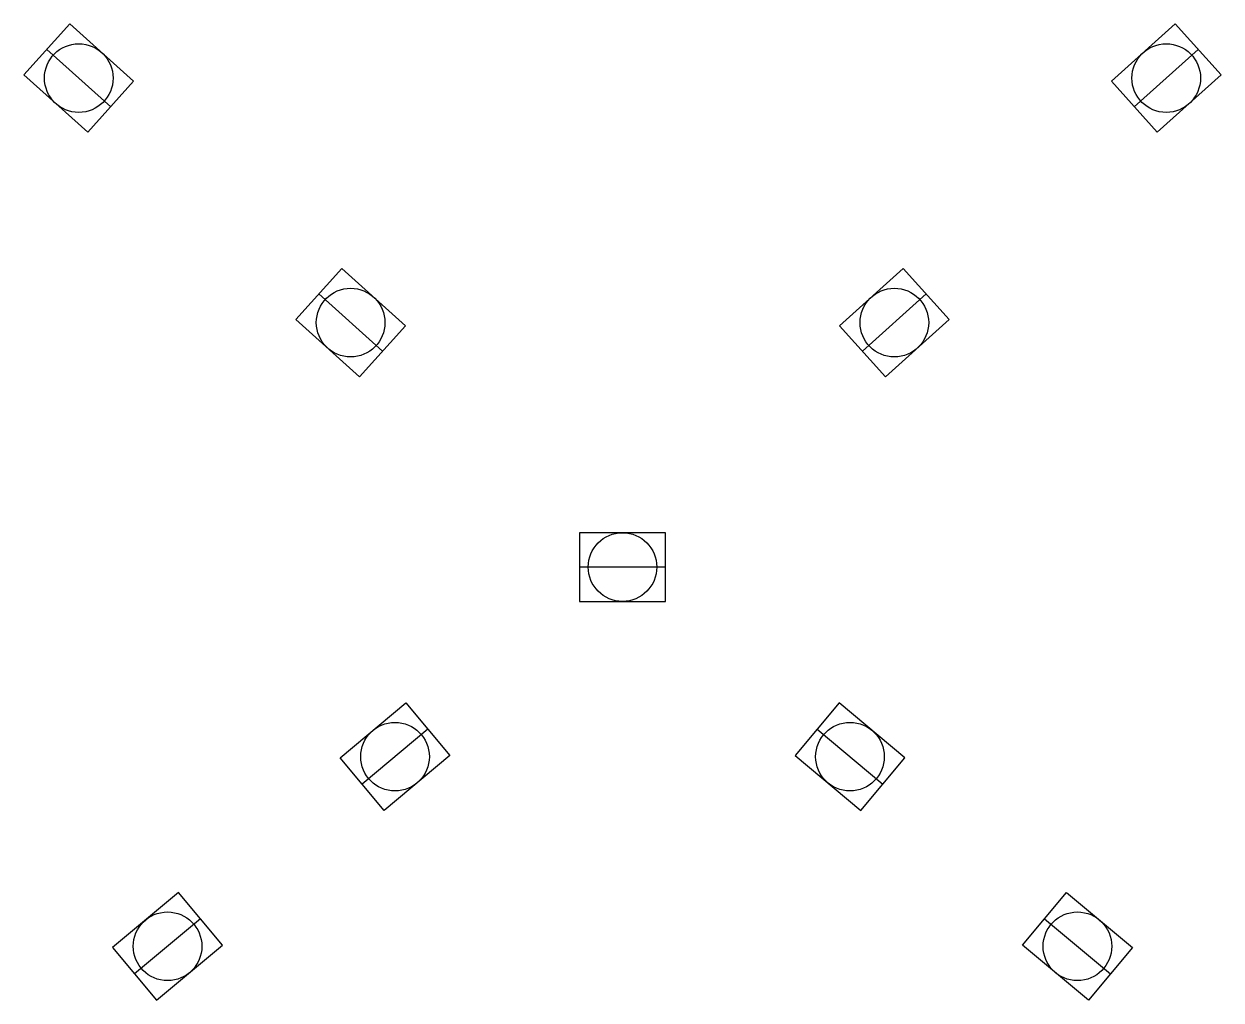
# Model space of a CAD drawing. Header units: millimetres. Extents: x -24.4 to 24.4, y -23.3 to 16.5.
import ezdxf

# ---------------------------------------------------------------- set-up
doc = ezdxf.new("R2010")
doc.units = ezdxf.units.MM
doc.layers.get('0').update_dxf_attribs({"linetype": 'CONTINUOUS'})

msp = doc.modelspace()

# ---------------------------------------------------------------- linework, layer by layer
for p, q in [((-22.542, 16.495), (-24.414, 14.414)), ((-19.94, 14.154), (-22.542, 16.495)), ((19.94, 14.154), (22.542, 16.495)), ((22.542, 16.495), (24.414, 14.414)), ((-20.876, 13.113), (-23.478, 15.454)), ((20.876, 13.113), (23.478, 15.454)), ((-24.414, 14.414), (-21.813, 12.072)), ((24.414, 14.414), (21.813, 12.072)), ((-21.813, 12.072), (-19.94, 14.154)), ((21.813, 12.072), (19.94, 14.154)), ((-9.788, 3.135), (-12.389, 5.476)), ((9.788, 3.135), (12.389, 5.476)), ((1.75, -5.672), (-1.75, -5.672)), ((-7.935, -12.289), (-10.623, -14.531)), ((7.935, -12.289), (10.623, -14.531)), ((-17.214, -20.027), (-19.902, -22.268)), ((17.214, -20.027), (19.902, -22.268))]:
    msp.add_line(p, q)
for points in [[(-10.724, 2.095), (-13.326, 4.436), (-11.453, 6.517), (-8.851, 4.176)], [(13.326, 4.436), (11.453, 6.517), (8.851, 4.176), (10.724, 2.095)], [(-1.75, -7.072), (1.75, -7.072), (1.75, -4.272), (-1.75, -4.272)], [(-9.726, -15.606), (-11.52, -13.455), (-8.832, -11.214), (-7.038, -13.364)], [(8.832, -11.214), (7.038, -13.364), (9.726, -15.606), (11.52, -13.455)], [(-20.799, -21.193), (-19.006, -23.344), (-16.317, -21.102), (-18.111, -18.952)], [(20.799, -21.193), (19.006, -23.344), (16.317, -21.102), (18.111, -18.952)]]:
    msp.add_lwpolyline(points, close=True)
for centre in [(-22.177, 14.284), (22.177, 14.284), (-11.089, 4.306), (11.089, 4.306), (0, -5.672), (-9.279, -13.41), (9.279, -13.41), (-18.558, -21.148), (18.558, -21.148)]:
    msp.add_circle(centre, 1.4)

doc.saveas('drawing.dxf')
